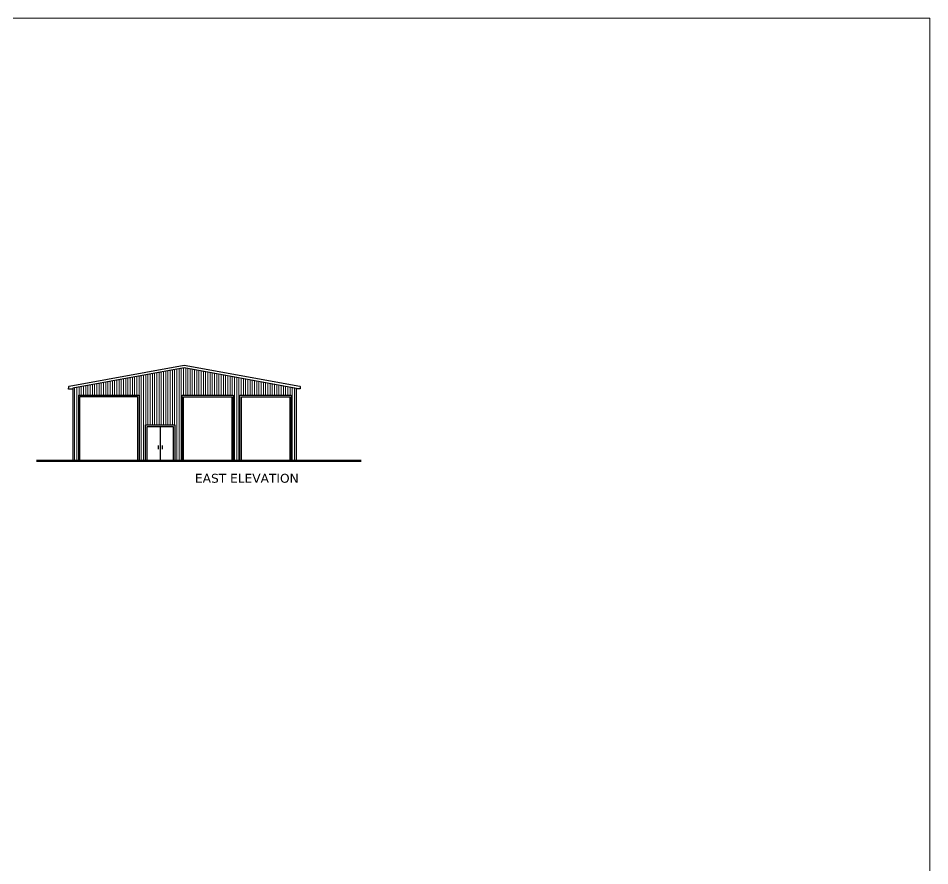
# Model space of a CAD drawing. Header units: metres. Extents: x 587 to 1372, y 780 to 1385.
# Drawn here: x 671.1 to 732.6, y 1270.4 to 1327.6 of the extents above; entities that cross this region are included whole.
import ezdxf

# ---------------------------------------------------------------- set-up
doc = ezdxf.new("R2010")
doc.units = ezdxf.units.M
doc.linetypes.add('DASH2DOT', pattern=[1.25, 0.5, -0.25, 0, -0.25, 0, -0.25])
doc.layers.add('E-0 ELEVATION_SECTION', color=2, linetype='Continuous', lineweight=50)
doc.layers.add('SP_DIMS DEMO', color=65, linetype='Continuous', lineweight=13)
doc.layers.add('existing building to demo', color=1, linetype='Continuous')
doc.layers.add('P_NOPLOT_TEXT', color=7, linetype='Continuous', lineweight=5, true_color=0xfc928d, plot=False)
doc.layers.add('SP_BUILDINGS_E_HATCH', color=7, linetype='DASH2DOT', lineweight=9, true_color=0x8c8c8c, transparency=0.5)
doc.styles.add('SITE DIM TXT', font='verdana.ttf', dxfattribs={"height": 1.25})

msp = doc.modelspace()

# ---------------------------------------------------------------- hatches: boundary and pattern name
at = {"layer": 'SP_BUILDINGS_E_HATCH'}
h = msp.add_hatch(dxfattribs=at)
h.set_pattern_fill('_USER', color=256, scale=0.15, angle=90, pattern_type=0)
h.set_pattern_definition([(90, (174.75659, 90.45072), (-0.15, 9e-18), [])])
h.paths.add_polyline_path([(682.111, 1302.155), (685.572, 1302.155), (685.574, 1297.73), (686.019, 1297.73), (686.017, 1302.155), (689.478, 1302.155), (689.48, 1297.73), (689.843, 1297.73), (689.846, 1302.61), (682.251, 1304.006), (674.741, 1302.63), (674.744, 1297.73), (675.117, 1297.73), (675.115, 1302.167), (679.207, 1302.167), (679.207, 1297.73), (679.652, 1297.73), (679.652, 1300.153), (681.617, 1300.153), (681.617, 1297.73), (682.113, 1297.73)])

# ---------------------------------------------------------------- linework, layer by layer
at = {"layer": 'E-0 ELEVATION_SECTION'}
msp.add_line((694.207, 1297.73), (672.286, 1297.73), dxfattribs=at)
at = {"layer": 'existing building to demo', "linetype": 'ByBlock'}
for p, q in [((680.634, 1300.053), (680.635, 1297.72)), ((680.506, 1298.771), (680.506, 1298.511)), ((680.764, 1298.771), (680.764, 1298.511))]:
    msp.add_line(p, q, dxfattribs=at)
msp.add_lwpolyline([(674.713, 1302.574), (674.454, 1302.575), (674.463, 1302.736, -0.407872), (674.495, 1302.766), (682.249, 1304.182), (690.063, 1302.765, -0.357671), (690.096, 1302.728), (690.097, 1302.588), (689.846, 1302.588)], format="xyb", dxfattribs=at)
for points in [[(674.741, 1302.63), (674.744, 1297.718), (689.843, 1297.724), (689.846, 1302.61), (682.251, 1304.006), (674.741, 1302.63)], [(675.115, 1302.167), (675.117, 1297.718)], [(675.117, 1302.167), (679.207, 1302.167), (679.207, 1297.72)], [(675.217, 1297.718), (675.215, 1302.067), (679.107, 1302.067), (679.107, 1297.72)], [(682.113, 1297.721), (682.111, 1302.155), (685.572, 1302.155), (685.574, 1297.722)], [(682.213, 1297.721), (682.211, 1302.055), (685.472, 1302.055), (685.474, 1297.722)], [(686.019, 1297.722), (686.017, 1302.155), (689.478, 1302.155), (689.48, 1297.723)], [(686.119, 1297.722), (686.117, 1302.055), (689.379, 1302.055), (689.38, 1297.723)], [(679.652, 1297.717), (679.652, 1300.153), (681.617, 1300.153), (681.617, 1297.721)], [(679.752, 1297.717), (679.752, 1300.053), (681.517, 1300.053), (681.517, 1297.721)]]:
    msp.add_lwpolyline(points, dxfattribs=at)
at = {"layer": 'P_NOPLOT_TEXT'}
msp.add_lwpolyline([(587.319, 1327.617), (732.592, 1327.617), (732.592, 1241.631), (587.319, 1241.631)], close=True, dxfattribs=at)

# ---------------------------------------------------------------- texts
at = {"layer": 'SP_DIMS DEMO', "insert": (681.801, 1296.852), "char_height": 0.6, "attachment_point": 1, "style": 'SITE DIM TXT'}
msp.add_mtext_dynamic_manual_height_columns('\\pxqc;EAST ELEVATION', width=9.37051, gutter_width=5, heights=[0], dxfattribs=at)

doc.saveas('drawing.dxf')
